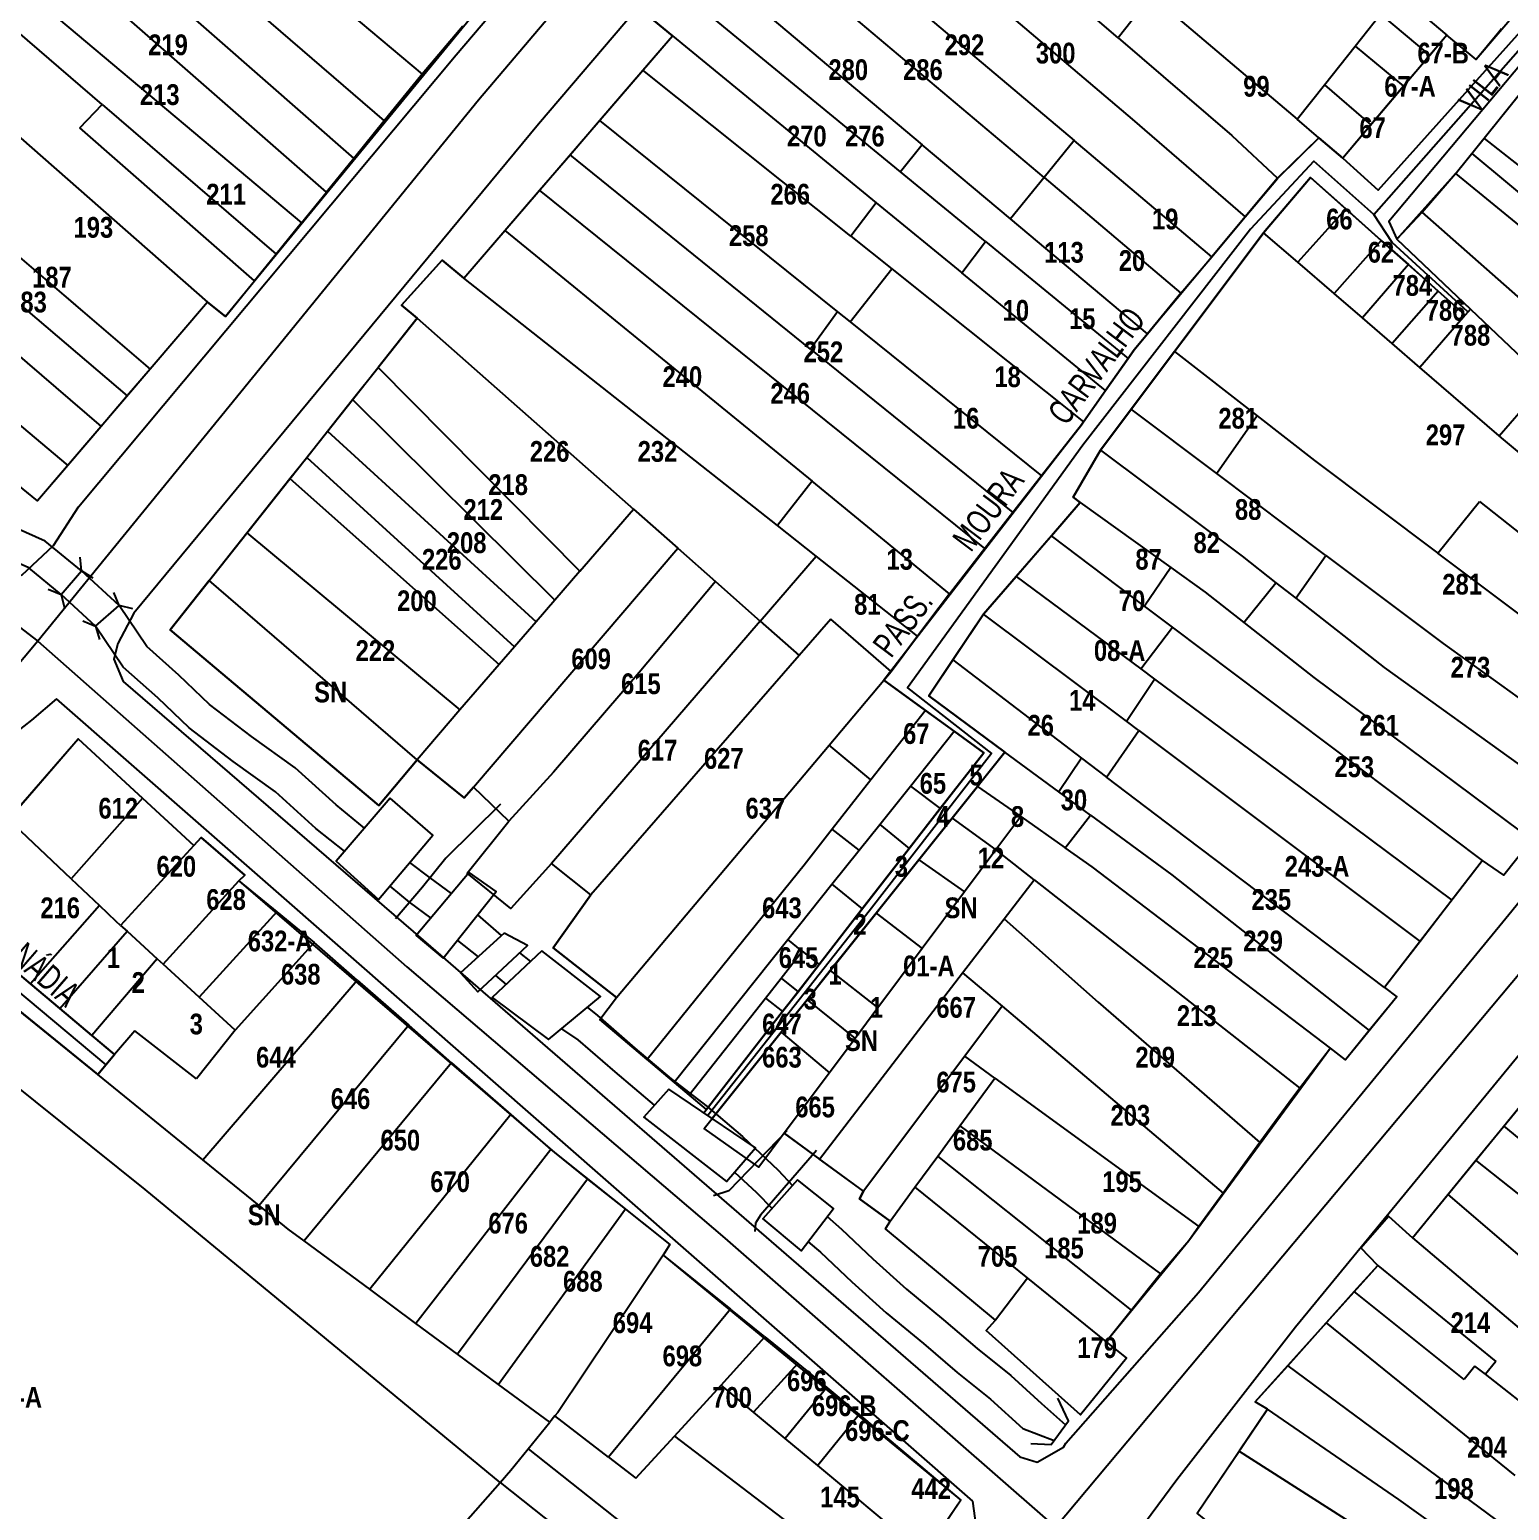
# Model space of a CAD drawing. Extents: x 199665 to 201826, y 4836581 to 4838476.
# Drawn here: x 200103.1 to 200281.5, y 4837287.6 to 4837466 of the extents above; entities that cross this region are included whole.
import ezdxf
from ezdxf.enums import TextEntityAlignment as Align

# ---------------------------------------------------------------- set-up
doc = ezdxf.new("R2010")
doc.units = 0
doc.header["$LTSCALE"] = 1.5
doc.header["$MEASUREMENT"] = 0
for name, color, linetype in [('CD-MALHA-LOTES', 40, 'CONTINUOUS'), ('HD-CANAIS', 7, 'CONTINUOUS'), ('RU-QUADRAS', 6, 'CONTINUOUS'), ('SV-EIXO-RUA-N-PAV', 6, 'CONTINUOUS'), ('SV-EIXO-RUA-PAV', 20, 'CONTINUOUS'), ('SV-ESTIVAS', 7, 'CONTINUOUS'), ('SV-PONTE-BUEIRO', 249, 'CONTINUOUS'), ('SV-RUA-NAO-PAV-S-GUIA-C-GUIA', 7, 'CONTINUOUS'), ('SV-RUA-PAVIM-S-GUIA-C-GUIA', 7, 'CONTINUOUS'), ('SV-TXT-RUA-N-PAV-S-GUIA-C-GUIA', 7, 'CONTINUOUS'), ('SV-TXT-RUA-PAV-S-GUIA-C-GUIA', 7, 'CONTINUOUS'), ('Th_NmrPort', 1, 'CONTINUOUS')]:
    doc.layers.add(name, color=color, linetype=linetype)
doc.styles.add('3588-14-2D_TXT$0$ARIAL', font='ARIAL.TTF')
doc.styles.add('ARIAL', font='ARIAL.TTF')
doc.styles.get("Standard").update_dxf_attribs({"font": 'swisscbo.ttf'})

# ---------------------------------------------------------------- blocks, each defined once
blk = doc.blocks.new('COD045', base_point=(201519.89, 4838593.29))
at = {"layer": 'SV-ESTIVAS'}
blk.add_lwpolyline([(201520.638538, 4838591.792924), (201519.89, 4838593.29), (201520.638538, 4838594.792924)], dxfattribs=at)

msp = doc.modelspace()

# ---------------------------------------------------------------- linework, layer by layer
at = {"layer": 'CD-MALHA-LOTES', "linetype": 'Continuous'}
for p, q in [((200105.05, 4837498.85), (200150.45, 4837460.65)), ((200100.99, 4837493.73), (200145.87, 4837455.02)), ((200234.36, 4837465.03), (200201.6, 4837493.14)), ((200097.66, 4837489.55), (200142.2, 4837450.5)), ((200138.91, 4837446.46), (200094.37, 4837485.4)), ((200195.38, 4837481.07), (200229.04, 4837452.65)), ((200093.55, 4837478.32), (200135.89, 4837442.75)), ((200209.57, 4837477.69), (200236.02, 4837455.25)), ((200225.44, 4837448.22), (200191.7, 4837476.61)), ((200261.53, 4837475.83), (200273.98, 4837465.37)), ((200111.86, 4837457.01), (200090.78, 4837475.13)), ((200186.02, 4837472.9), (200210.72, 4837452.15)), ((200238.35, 4837470.11), (200234.36, 4837465.03)), ((200238.35, 4837470.11), (200255.91, 4837455.24)), ((200208.12, 4837448.88), (200183.01, 4837469.49)), ((200155.35, 4837466.46), (200150.45, 4837460.65)), ((200178.38, 4837467.13), (200180.62, 4837465.3)), ((200262.9, 4837464.03), (200265.97, 4837467.89)), ((200265.97, 4837467.89), (200271.91, 4837462.93)), ((200177.05, 4837461.15), (200180.62, 4837465.3)), ((200180.62, 4837465.3), (200205.19, 4837445.16)), ((200234.36, 4837465.03), (200248.05, 4837453.28)), ((200273.98, 4837465.37), (200271.91, 4837462.93)), ((200277.51, 4837462.41), (200273.98, 4837465.37)), ((200280.23, 4837465.72), (200277.51, 4837462.41)), ((200280.57, 4837466.14), (200280.23, 4837465.72)), ((200259.2, 4837459.37), (200262.9, 4837464.03)), ((200262.9, 4837464.03), (200268.75, 4837459.2)), ((200271.91, 4837462.93), (200268.75, 4837459.2)), ((200171.82, 4837455.08), (200177.05, 4837461.15)), ((200202.13, 4837441.12), (200177.05, 4837461.15)), ((200093.6, 4837460.36), (200124.58, 4837433.2)), ((200150.28, 4837460.45), (200145.87, 4837455.02)), ((200150.45, 4837460.65), (200150.28, 4837460.45)), ((200255.91, 4837455.24), (200259.2, 4837459.37)), ((200259.2, 4837459.37), (200264.8, 4837454.54)), ((200268.75, 4837459.2), (200264.8, 4837454.54)), ((200278.45, 4837452.95), (200282.57, 4837458.07)), ((200109.18, 4837454.2), (200111.86, 4837457.01)), ((200111.86, 4837457.01), (200132.83, 4837438.98)), ((200130.22, 4837435.76), (200109.18, 4837454.2)), ((200145.87, 4837455.02), (200142.2, 4837450.5)), ((200168.27, 4837450.96), (200171.82, 4837455.08)), ((200171.82, 4837455.08), (200200.5, 4837432.03)), ((200236.02, 4837455.25), (200249.66, 4837443.46)), ((200258.55, 4837453), (200255.91, 4837455.24)), ((200264.8, 4837454.54), (200261.42, 4837450.55)), ((200210.72, 4837452.15), (200208.12, 4837448.88)), ((200221.36, 4837443.21), (200210.72, 4837452.15)), ((200229.04, 4837452.65), (200225.44, 4837448.22)), ((200245.63, 4837438.64), (200229.04, 4837452.65)), ((200248.05, 4837453.28), (200253.55, 4837448.12)), ((200258.55, 4837453), (200253.55, 4837448.12)), ((200261.42, 4837450.55), (200258.55, 4837453)), ((200276.97, 4837451.12), (200278.45, 4837452.95)), ((200291.44, 4837442.75), (200278.45, 4837452.95)), ((200086.59, 4837451.69), (200117.66, 4837425.1)), ((200142.2, 4837450.5), (200138.91, 4837446.46)), ((200164.59, 4837446.69), (200168.27, 4837450.96)), ((200197.24, 4837427.54), (200168.27, 4837450.96)), ((200275.13, 4837448.83), (200276.97, 4837451.12)), ((200276.97, 4837451.12), (200291.84, 4837438.67)), ((200218.36, 4837440.48), (200208.12, 4837448.88)), ((200270.97, 4837444.02), (200275.01, 4837448.69)), ((200275.01, 4837448.69), (200275.13, 4837448.83)), ((200275.01, 4837448.69), (200290, 4837436.4)), ((200083.85, 4837448.31), (200114.9, 4837421.88)), ((200160.42, 4837441.84), (200164.59, 4837446.69)), ((200218.28, 4837403.52), (200164.59, 4837446.69)), ((200225.44, 4837448.22), (200221.36, 4837443.21)), ((200225.44, 4837448.22), (200241.89, 4837434.28)), ((200253.55, 4837448.12), (200249.66, 4837443.46)), ((200252.06, 4837441.78), (200257.54, 4837448.22)), ((200257.54, 4837448.22), (200261.79, 4837444.43)), ((200135.89, 4837442.75), (200138.91, 4837446.46)), ((200205.19, 4837445.16), (200202.13, 4837441.12)), ((200205.19, 4837445.16), (200215.5, 4837436.71)), ((200080.93, 4837444.69), (200111.75, 4837418.2)), ((200237.86, 4837429.35), (200221.36, 4837443.21)), ((200249.66, 4837443.46), (200245.63, 4837438.64)), ((200261.79, 4837444.43), (200256.01, 4837437.99)), ((200261.79, 4837444.43), (200266.06, 4837440.62)), ((200270.97, 4837444.02), (200267.94, 4837440.76)), ((200285.68, 4837431.06), (200270.97, 4837444.02)), ((200135.89, 4837442.75), (200132.83, 4837438.98)), ((200155.46, 4837436.09), (200160.42, 4837441.84)), ((200160.42, 4837441.84), (200197.44, 4837411.6)), ((200251.88, 4837441.55), (200241.15, 4837427.26)), ((200251.88, 4837441.55), (200252.06, 4837441.78)), ((200256.01, 4837437.99), (200251.88, 4837441.55)), ((200076.78, 4837439.55), (200107.73, 4837413.5)), ((200202.13, 4837441.12), (200207.05, 4837437.2)), ((200215.5, 4837436.71), (200218.36, 4837440.48)), ((200218.36, 4837440.48), (200235.53, 4837426.39)), ((200266.06, 4837440.62), (200260.39, 4837434.21)), ((200266.06, 4837440.62), (200269.33, 4837437.71)), ((200267.94, 4837440.76), (200276.8, 4837432.36)), ((200132.83, 4837438.98), (200130.22, 4837435.76)), ((200152.86, 4837438.23), (200147.95, 4837432.83)), ((200155.46, 4837436.09), (200152.86, 4837438.23)), ((200241.89, 4837434.28), (200245.63, 4837438.64)), ((200260.39, 4837434.21), (200256.01, 4837437.99)), ((200193.28, 4837406.26), (200155.46, 4837436.09)), ((200202.02, 4837430.81), (200207.05, 4837437.2)), ((200207.05, 4837437.2), (200230.16, 4837418.75)), ((200232.81, 4837422.53), (200215.5, 4837436.71)), ((200269.33, 4837437.71), (200263.79, 4837431.28)), ((200269.33, 4837437.71), (200272.92, 4837434.51)), ((200104.08, 4837409.23), (200072.8, 4837434.64)), ((200126.73, 4837431.46), (200130.22, 4837435.76)), ((200241.89, 4837434.28), (200237.86, 4837429.35)), ((200263.79, 4837431.28), (200260.39, 4837434.21)), ((200272.92, 4837434.51), (200267.37, 4837428.19)), ((200272.92, 4837434.51), (200276.16, 4837431.62)), ((200124.58, 4837433.2), (200117.66, 4837425.1)), ((200124.58, 4837433.2), (200126.73, 4837431.46)), ((200147.95, 4837432.83), (200149.86, 4837431.27)), ((200149.86, 4837431.27), (200145.14, 4837425.33)), ((200149.86, 4837431.27), (200175.9, 4837408.26)), ((200200.5, 4837432.03), (200197.24, 4837427.54)), ((200200.5, 4837432.03), (200202.02, 4837430.81)), ((200202.02, 4837430.81), (200225.1, 4837412.26)), ((200267.37, 4837428.19), (200263.79, 4837431.28)), ((200276.16, 4837431.62), (200270.71, 4837425.31)), ((200276.8, 4837432.36), (200276.16, 4837431.62)), ((200276.8, 4837432.36), (200284.65, 4837424.9)), ((200236.26, 4837427.44), (200237.86, 4837429.35)), ((200197.24, 4837427.54), (200221.63, 4837407.83)), ((200235.53, 4837426.39), (200236.26, 4837427.44)), ((200235.92, 4837420.29), (200241.15, 4837427.26)), ((200241.15, 4837427.26), (200251.1, 4837419.5)), ((200270.71, 4837425.31), (200267.37, 4837428.19)), ((200142.06, 4837421.44), (200145.14, 4837425.33)), ((200145.14, 4837425.33), (200169.44, 4837400.77)), ((200235.53, 4837426.39), (200232.81, 4837422.53)), ((200280.26, 4837417.07), (200270.71, 4837425.31)), ((200117.66, 4837425.1), (200114.9, 4837421.88)), ((200280.26, 4837417.07), (200285.96, 4837423.66)), ((200114.9, 4837421.88), (200111.75, 4837418.2)), ((200230.16, 4837418.75), (200232.81, 4837422.53)), ((200139.03, 4837417.62), (200142.06, 4837421.44)), ((200142.06, 4837421.44), (200166.43, 4837397.28)), ((200235.92, 4837420.29), (200232.22, 4837415.36)), ((200246.24, 4837412.55), (200235.92, 4837420.29)), ((200111.75, 4837418.2), (200107.73, 4837413.5)), ((200229.93, 4837418.42), (200225.1, 4837412.26)), ((200230.16, 4837418.75), (200229.93, 4837418.42)), ((200251.1, 4837419.5), (200246.24, 4837412.55)), ((200251.1, 4837419.5), (200258.01, 4837414.12)), ((200136.53, 4837414.48), (200139.03, 4837417.62)), ((200139.03, 4837417.62), (200164.17, 4837394.66)), ((200280.56, 4837416.82), (200280.26, 4837417.07)), ((200303.77, 4837397.54), (200280.56, 4837416.82)), ((200232.22, 4837415.36), (200228.91, 4837409.67)), ((200232.22, 4837415.36), (200249.3, 4837402.56)), ((200107.73, 4837413.5), (200104.08, 4837409.23)), ((200134.51, 4837411.93), (200136.53, 4837414.48)), ((200136.53, 4837414.48), (200161.57, 4837391.65)), ((200258.01, 4837414.12), (200272.87, 4837402.94)), ((200129.32, 4837405.39), (200134.51, 4837411.93)), ((200134.51, 4837411.93), (200159.74, 4837389.53)), ((200197.44, 4837411.6), (200193.28, 4837406.26)), ((200214.02, 4837398.04), (200197.44, 4837411.6)), ((200225.1, 4837412.26), (200221.8, 4837408.05)), ((200259.39, 4837402.67), (200246.24, 4837412.55)), ((200228.91, 4837409.67), (200229.78, 4837409.05)), ((200169.44, 4837400.77), (200175.9, 4837408.26)), ((200175.9, 4837408.26), (200181.25, 4837403.53)), ((200221.63, 4837407.83), (200218.28, 4837403.52)), ((200221.8, 4837408.05), (200221.63, 4837407.83)), ((200226.29, 4837405.01), (200229.78, 4837409.05)), ((200229.78, 4837409.05), (200240.69, 4837401.22)), ((200272.87, 4837402.94), (200277.91, 4837409.17)), ((200277.91, 4837409.17), (200299.06, 4837392.37)), ((200197.95, 4837402.57), (200193.28, 4837406.26)), ((200124.77, 4837399.65), (200129.32, 4837405.39)), ((200129.32, 4837405.39), (200155, 4837384.04)), ((200226.29, 4837405.01), (200222.06, 4837400.12)), ((200237.51, 4837396.56), (200226.29, 4837405.01)), ((200156.65, 4837374.72), (200181.25, 4837403.53)), ((200181.25, 4837403.53), (200185.8, 4837399.51)), ((200191.2, 4837394.73), (200197.95, 4837402.57)), ((200210.17, 4837392.93), (200197.95, 4837402.57)), ((200218.28, 4837403.52), (200214.12, 4837398.17)), ((200249.3, 4837402.56), (200253.36, 4837399.38)), ((200255.75, 4837397.5), (200259.39, 4837402.67)), ((200259.39, 4837402.67), (200273.5, 4837392.07)), ((200294.79, 4837386.45), (200272.87, 4837402.94)), ((200169.44, 4837400.77), (200166.43, 4837397.28)), ((200240.69, 4837401.22), (200237.51, 4837396.56)), ((200240.69, 4837401.22), (200244.82, 4837398.25)), ((200124.77, 4837399.65), (200120.05, 4837393.7)), ((200149.84, 4837378.05), (200124.77, 4837399.65)), ((200185.8, 4837399.51), (200176.61, 4837388.56)), ((200185.8, 4837399.51), (200191.2, 4837394.73)), ((200218.12, 4837395.57), (200222.06, 4837400.12)), ((200222.06, 4837400.12), (200237.08, 4837388.99)), ((200249.48, 4837394.58), (200253.36, 4837399.38)), ((200253.36, 4837399.38), (200255.75, 4837397.5)), ((200166.43, 4837397.28), (200164.17, 4837394.66)), ((200214.02, 4837398.04), (200210.17, 4837392.93)), ((200214.12, 4837398.17), (200214.02, 4837398.04)), ((200244.82, 4837398.25), (200249.48, 4837394.58)), ((200255.75, 4837397.5), (200266.42, 4837389.14)), ((200199.72, 4837394.98), (200195.89, 4837390.59)), ((200206.96, 4837388.68), (200199.72, 4837394.98)), ((200218.12, 4837395.57), (200214.41, 4837390.07)), ((200235.33, 4837382.68), (200218.12, 4837395.57)), ((200240.9, 4837394.01), (200237.51, 4837396.56)), ((200120.05, 4837393.7), (200145.23, 4837372.53)), ((200164.17, 4837394.66), (200161.57, 4837391.65)), ((200191.2, 4837394.73), (200166.05, 4837365.54)), ((200191.2, 4837394.73), (200195.89, 4837390.59)), ((200237.08, 4837388.99), (200240.9, 4837394.01)), ((200278.25, 4837365.89), (200240.9, 4837394.01)), ((200249.48, 4837394.58), (200257.92, 4837387.94)), ((200161.57, 4837391.65), (200159.74, 4837389.53)), ((200210.17, 4837392.93), (200206.96, 4837388.68)), ((200273.5, 4837392.07), (200287.66, 4837381.86)), ((200195.89, 4837390.59), (200170.78, 4837361.78)), ((200211.5, 4837385.73), (200214.41, 4837390.07)), ((200214.41, 4837390.07), (200229.94, 4837378.25)), ((200159.74, 4837389.53), (200155, 4837384.04)), ((200176.61, 4837388.56), (200166.26, 4837376.54)), ((200206.1, 4837387.65), (200206.96, 4837388.68)), ((200237.08, 4837388.99), (200238.73, 4837387.77)), ((200257.92, 4837387.94), (200282.8, 4837369.42)), ((200266.42, 4837389.14), (200283.71, 4837376.71)), ((200199.5, 4837379.82), (200206.1, 4837387.65)), ((200206.1, 4837387.65), (200211.13, 4837383.99)), ((200235.33, 4837382.68), (200238.73, 4837387.77)), ((200238.73, 4837387.77), (200254.88, 4837375.8)), ((200220.69, 4837378.96), (200211.5, 4837385.73)), ((200155, 4837384.04), (200149.84, 4837378.05)), ((200211.13, 4837383.99), (200204.54, 4837375.61)), ((200214.57, 4837381.48), (200211.13, 4837383.99)), ((200236.83, 4837381.55), (200235.33, 4837382.68)), ((200209.29, 4837374.86), (200214.57, 4837381.48)), ((200214.57, 4837381.48), (200218.13, 4837378.88)), ((200232.95, 4837375.96), (200236.83, 4837381.55)), ((200236.83, 4837381.55), (200270.74, 4837356.15)), ((200100.58, 4837370.84), (200108.99, 4837380.58)), ((200108.99, 4837380.58), (200116.73, 4837373.43)), ((200173.87, 4837349.38), (200199.5, 4837379.82)), ((200204.54, 4837375.61), (200199.5, 4837379.82)), ((200218.13, 4837378.88), (200212.9, 4837372.15)), ((200220.69, 4837378.96), (200217.39, 4837374.83)), ((200227.21, 4837374.17), (200220.69, 4837378.96)), ((200145.23, 4837372.53), (200149.84, 4837378.05)), ((200149.84, 4837378.05), (200155.5, 4837373.47)), ((200229.94, 4837378.25), (200227.21, 4837374.17)), ((200229.94, 4837378.25), (200232.95, 4837375.96)), ((200166.26, 4837376.54), (200160.89, 4837370.63)), ((200204.54, 4837375.61), (200199.88, 4837369.67)), ((200242.57, 4837368.65), (200232.95, 4837375.96)), ((200254.88, 4837375.8), (200274.56, 4837361.11)), ((200155.5, 4837373.47), (200156.65, 4837374.72)), ((200160.89, 4837370.63), (200156.65, 4837374.72)), ((200205.61, 4837370.25), (200209.29, 4837374.86)), ((200209.29, 4837374.86), (200212.9, 4837372.15)), ((200214.33, 4837371), (200217.39, 4837374.83)), ((200217.39, 4837374.83), (200222.59, 4837371.19)), ((200231, 4837371.38), (200227.21, 4837374.17)), ((200116.73, 4837373.43), (200108.14, 4837363.69)), ((200116.73, 4837373.43), (200122.92, 4837367.71)), ((200212.9, 4837372.15), (200209.16, 4837367.33)), ((200108.14, 4837363.69), (200100.58, 4837370.84)), ((200155.86, 4837364.38), (200160.89, 4837370.63)), ((200203.14, 4837367.15), (200205.61, 4837370.25)), ((200205.61, 4837370.25), (200209.16, 4837367.33)), ((200210.32, 4837365.99), (200214.33, 4837371)), ((200214.33, 4837371), (200219.6, 4837367.18)), ((200222.59, 4837371.19), (200219.6, 4837367.18)), ((200222.59, 4837371.19), (200227.94, 4837367.44)), ((200227.94, 4837367.44), (200231, 4837371.38)), ((200231, 4837371.38), (200240.81, 4837364.16)), ((200123.8, 4837368.69), (200122.92, 4837367.71)), ((200129.08, 4837364.15), (200123.8, 4837368.69)), ((200199.88, 4837369.67), (200196.48, 4837365.35)), ((200203.14, 4837367.15), (200199.88, 4837369.67)), ((200266.46, 4837350.58), (200242.57, 4837368.65)), ((200284.12, 4837368.29), (200280.85, 4837364.12)), ((200122.92, 4837367.71), (200114.09, 4837358.08)), ((200199.84, 4837363.03), (200203.14, 4837367.15)), ((200209.16, 4837367.33), (200203.5, 4837360.06)), ((200219.6, 4837367.18), (200215.81, 4837362.12)), ((200220.06, 4837366.84), (200219.6, 4837367.18)), ((200224.22, 4837363.58), (200220.06, 4837366.84)), ((200231.21, 4837365.15), (200227.94, 4837367.44)), ((200166.05, 4837365.54), (200161.15, 4837360.11)), ((200170.78, 4837361.78), (200166.05, 4837365.54)), ((200196.48, 4837365.35), (200177.58, 4837341.92)), ((200205.18, 4837359.55), (200210.32, 4837365.99)), ((200210.32, 4837365.99), (200215.81, 4837362.12)), ((200245, 4837354.66), (200231.21, 4837365.15)), ((200278.25, 4837365.89), (200274.56, 4837361.11)), ((200280.85, 4837364.12), (200278.25, 4837365.89)), ((200108.14, 4837363.69), (200111.54, 4837360.48)), ((200119.23, 4837353.39), (200128.36, 4837363.44)), ((200128.36, 4837363.44), (200129.08, 4837364.15)), ((200128.36, 4837363.44), (200132.92, 4837359.71)), ((200161.15, 4837360.11), (200155.86, 4837364.38)), ((200194.53, 4837356.37), (200199.84, 4837363.03)), ((200199.84, 4837363.03), (200203.5, 4837360.06)), ((200220.61, 4837358.89), (200224.22, 4837363.58)), ((200224.22, 4837363.58), (200256.25, 4837338.46)), ((200240.81, 4837364.16), (200264.61, 4837345.4)), ((200170.78, 4837361.78), (200166.22, 4837355.37)), ((200215.81, 4837362.12), (200210.73, 4837355.31)), ((200274.56, 4837361.11), (200270.74, 4837356.15)), ((200103.24, 4837351.02), (200091.7, 4837360.71)), ((200111.54, 4837360.48), (200103.24, 4837351.02)), ((200113.56, 4837358.57), (200111.54, 4837360.48)), ((200132.92, 4837359.71), (200123.57, 4837349.42)), ((200132.92, 4837359.71), (200137.41, 4837356.04)), ((200203.5, 4837360.06), (200198.28, 4837353.35)), ((200199.64, 4837352.63), (200205.18, 4837359.55)), ((200205.18, 4837359.55), (200210.73, 4837355.31)), ((200111.36, 4837340.13), (200089.43, 4837357.88)), ((200114.09, 4837358.08), (200113.56, 4837358.57)), ((200114.09, 4837358.08), (200114.87, 4837357.37)), ((200215.58, 4837352.35), (200220.61, 4837358.89)), ((200220.61, 4837358.89), (200231.92, 4837348.83)), ((200106.76, 4837348.06), (200114.87, 4837357.37)), ((200114.87, 4837357.37), (200118.5, 4837354.05)), ((200137.41, 4837356.04), (200127.91, 4837345.45)), ((200142.62, 4837351.48), (200137.41, 4837356.04)), ((200180.82, 4837339.18), (200194.53, 4837356.37)), ((200196.27, 4837354.97), (200194.53, 4837356.37)), ((200270.74, 4837356.15), (200266.46, 4837350.58)), ((200118.5, 4837354.05), (200110.62, 4837344.82)), ((200118.5, 4837354.05), (200119.23, 4837353.39)), ((200166.22, 4837355.37), (200173.87, 4837349.38)), ((200193.71, 4837351.72), (200196.27, 4837354.97)), ((200196.27, 4837354.97), (200198.28, 4837353.35)), ((200210.73, 4837355.31), (200205.38, 4837348.16)), ((200259.92, 4837343.3), (200245, 4837354.66)), ((200123.57, 4837349.42), (200119.23, 4837353.39)), ((200198.28, 4837353.35), (200195.75, 4837350.09)), ((200196.84, 4837349.12), (200199.64, 4837352.63)), ((200198.34, 4837329.93), (200215.58, 4837352.35)), ((200199.64, 4837352.63), (200205.38, 4837348.16)), ((200215.58, 4837352.35), (200220.34, 4837348.33)), ((200106.76, 4837348.06), (200103.24, 4837351.02)), ((200124.02, 4837329.84), (200142.62, 4837351.48)), ((200142.62, 4837351.48), (200148.83, 4837346.05)), ((200191.83, 4837349.33), (200193.71, 4837351.72)), ((200193.71, 4837351.72), (200195.75, 4837350.09)), ((200266.46, 4837350.58), (200267.93, 4837349.47)), ((200127.91, 4837345.45), (200123.57, 4837349.42)), ((200171.86, 4837346.74), (200173.87, 4837349.38)), ((200182.63, 4837337.65), (200191.83, 4837349.33)), ((200191.83, 4837349.33), (200193.9, 4837347.71)), ((200193.71, 4837345.2), (200196.84, 4837349.12)), ((200195.75, 4837350.09), (200193.9, 4837347.71)), ((200196.84, 4837349.12), (200202.62, 4837344.46)), ((200231.92, 4837348.83), (200251.44, 4837331.91)), ((200267.93, 4837349.47), (200264.61, 4837345.4)), ((200110.62, 4837344.82), (200106.76, 4837348.06)), ((200177.58, 4837341.92), (200171.86, 4837346.74)), ((200193.9, 4837347.71), (200184.71, 4837335.9)), ((200205.38, 4837348.16), (200202.62, 4837344.46)), ((200220.34, 4837348.33), (200215.85, 4837342.33)), ((200220.34, 4837348.33), (200247, 4837325.81)), ((200115.8, 4837345.39), (200113.37, 4837342.51)), ((200123.26, 4837339.6), (200115.8, 4837345.39)), ((200127.91, 4837345.45), (200123.26, 4837339.6)), ((200148.83, 4837346.05), (200130.81, 4837324.31)), ((200148.83, 4837346.05), (200154, 4837341.53)), ((200184.44, 4837333.61), (200193.71, 4837345.2)), ((200193.71, 4837345.2), (200199.53, 4837340.33)), ((200264.61, 4837345.4), (200261.76, 4837341.9)), ((200110.62, 4837344.82), (200113.37, 4837342.51)), ((200202.62, 4837344.46), (200199.53, 4837340.33)), ((200259.92, 4837343.3), (200256.25, 4837338.46)), ((200261.76, 4837341.9), (200259.92, 4837343.3)), ((200113.37, 4837342.51), (200111.36, 4837340.13)), ((200154, 4837341.53), (200136.2, 4837320.07)), ((200154, 4837341.53), (200161.15, 4837335.28)), ((200177.58, 4837341.92), (200180.82, 4837339.18)), ((200215.85, 4837342.33), (200203.66, 4837326.04)), ((200219.49, 4837339.68), (200215.85, 4837342.33)), ((200124.02, 4837329.84), (200111.36, 4837340.13)), ((200199.53, 4837340.33), (200194.09, 4837333.04)), ((200215.27, 4837333.91), (200219.49, 4837339.68)), ((200219.49, 4837339.68), (200244.08, 4837321.78)), ((200117.05, 4837326.27), (200100.56, 4837339.48)), ((200180.82, 4837339.18), (200182.63, 4837337.65)), ((200256.25, 4837338.46), (200255.4, 4837337.34)), ((200184.71, 4837335.9), (200182.63, 4837337.65)), ((200255.4, 4837337.34), (200251.44, 4837331.91)), ((200280.82, 4837333.89), (200283.59, 4837337.28)), ((200161.15, 4837335.28), (200144.12, 4837314.23)), ((200161.15, 4837335.28), (200165.96, 4837331.08)), ((200191.02, 4837328.94), (200184.44, 4837333.61)), ((200194.09, 4837333.04), (200191.02, 4837328.94)), ((200194.09, 4837333.04), (200198.34, 4837329.93)), ((200212.61, 4837330.29), (200215.27, 4837333.91)), ((200215.27, 4837333.91), (200239.45, 4837316.11)), ((200277.45, 4837329.77), (200280.82, 4837333.89)), ((200280.82, 4837333.89), (200303.72, 4837314.97)), ((200165.96, 4837331.08), (200149.7, 4837310.12)), ((200165.96, 4837331.08), (200166.38, 4837330.71)), ((200166.38, 4837330.71), (200170.38, 4837327.52)), ((200251.44, 4837331.91), (200247.62, 4837326.66)), ((200130.81, 4837324.31), (200124.02, 4837329.84)), ((200203.66, 4837326.04), (200198.34, 4837329.93)), ((200209.85, 4837326.52), (200212.61, 4837330.29)), ((200235.95, 4837311.71), (200212.61, 4837330.29)), ((200274.07, 4837325.64), (200277.45, 4837329.77)), ((200300.82, 4837311.26), (200277.45, 4837329.77)), ((200170.38, 4837327.52), (200154.7, 4837306.43)), ((200170.38, 4837327.52), (200174.94, 4837323.89)), ((200159.83, 4837290.96), (200117.05, 4837326.27)), ((200203.66, 4837326.04), (200203.17, 4837325.14)), ((200206.85, 4837322.43), (200209.85, 4837326.52)), ((200209.85, 4837326.52), (200223.41, 4837315.55)), ((200247, 4837325.81), (200244.08, 4837321.78)), ((200247.62, 4837326.66), (200247, 4837325.81)), ((200269.81, 4837320.42), (200274.07, 4837325.64)), ((200274.07, 4837325.64), (200305.58, 4837298.72)), ((200134.31, 4837321.47), (200130.81, 4837324.31)), ((200174.94, 4837323.89), (200159.65, 4837302.76)), ((200174.94, 4837323.89), (200180.28, 4837319.62)), ((200203.17, 4837325.14), (200206.85, 4837322.43)), ((200206.29, 4837321.53), (200206.85, 4837322.43)), ((200244.08, 4837321.78), (200242.85, 4837320.08)), ((200263.58, 4837319.22), (200266.94, 4837323.03)), ((200266.94, 4837323.03), (200269.81, 4837320.42)), ((200136.2, 4837320.07), (200134.31, 4837321.47)), ((200144.12, 4837314.23), (200136.2, 4837320.07)), ((200219.56, 4837310.5), (200206.29, 4837321.53)), ((200242.85, 4837320.08), (200239.51, 4837316.19)), ((200269.81, 4837320.42), (200301.36, 4837293.75)), ((200179.5, 4837318.34), (200166.78, 4837299.37)), ((200180.28, 4837319.62), (200179.5, 4837318.34)), ((200179.5, 4837318.34), (200187.61, 4837311.82)), ((200265.63, 4837317.1), (200263.58, 4837319.22)), ((200262.81, 4837313.95), (200265.63, 4837317.1)), ((200265.63, 4837317.1), (200279.86, 4837305.54)), ((200223.41, 4837315.55), (200219.56, 4837310.5)), ((200223.41, 4837315.55), (200232.9, 4837307.88)), ((200239.45, 4837316.11), (200235.95, 4837311.71)), ((200239.51, 4837316.19), (200239.45, 4837316.11)), ((200149.7, 4837310.12), (200144.12, 4837314.23)), ((200262.81, 4837313.95), (200259.43, 4837310.2)), ((200276.06, 4837303.35), (200262.81, 4837313.95)), ((200187.61, 4837311.82), (200172.91, 4837293.99)), ((200191.75, 4837308.49), (200187.61, 4837311.82)), ((200235.95, 4837311.71), (200232.9, 4837307.88)), ((200154.7, 4837306.43), (200149.7, 4837310.12)), ((200218.45, 4837309.25), (200219.56, 4837310.5)), ((200254.78, 4837305.02), (200259.43, 4837310.2)), ((200259.43, 4837310.2), (200282.17, 4837291.8)), ((200186.47, 4837302.69), (200191.75, 4837308.49)), ((200191.75, 4837308.49), (200195.74, 4837305.28)), ((200229.81, 4837299.12), (200218.45, 4837309.25)), ((200232.9, 4837307.88), (200235.35, 4837305.93)), ((200159.65, 4837302.76), (200154.7, 4837306.43)), ((200235.35, 4837305.93), (200229.81, 4837299.12)), ((200195.74, 4837305.28), (200190.4, 4837299.42)), ((200195.74, 4837305.28), (200196.82, 4837304.42)), ((200196.82, 4837304.42), (200199.23, 4837302.39)), ((200250.86, 4837300.65), (200254.78, 4837305.02)), ((200254.78, 4837305.02), (200289.28, 4837279.51)), ((200277.35, 4837304.98), (200276.06, 4837303.35)), ((200278.61, 4837303.99), (200277.35, 4837304.98)), ((200279.86, 4837305.54), (200278.61, 4837303.99)), ((200297.46, 4837289.15), (200278.61, 4837303.99)), ((200165.83, 4837298.2), (200159.65, 4837302.76)), ((200180.86, 4837296.54), (200186.47, 4837302.69)), ((200190.4, 4837299.42), (200186.47, 4837302.69)), ((200199.23, 4837302.39), (200194.22, 4837296.24)), ((200199.23, 4837302.39), (200203.11, 4837299.13)), ((200252.35, 4837299.77), (200250.86, 4837300.65)), ((200166.44, 4837298.96), (200165.83, 4837298.2)), ((200166.78, 4837299.37), (200166.44, 4837298.96)), ((200172.91, 4837293.99), (200166.44, 4837298.96)), ((200194.22, 4837296.24), (200190.4, 4837299.42)), ((200203.11, 4837299.13), (200198.12, 4837293)), ((200203.11, 4837299.13), (200215.38, 4837288.8)), ((200252.35, 4837299.77), (200248.93, 4837294.73)), ((200268.16, 4837288.9), (200252.35, 4837299.77)), ((200163.23, 4837295.01), (200165.83, 4837298.2)), ((200161.12, 4837292.43), (200163.23, 4837295.01)), ((200163.23, 4837295.01), (200199.85, 4837266.03)), ((200176.22, 4837291.45), (200180.86, 4837296.54)), ((200180.86, 4837296.54), (200207.05, 4837276.58)), ((200198.12, 4837293), (200194.22, 4837296.24)), ((200172.91, 4837293.99), (200176.22, 4837291.45)), ((200243.86, 4837287.26), (200248.93, 4837294.73)), ((200248.93, 4837294.73), (200268.26, 4837282.41)), ((200159.83, 4837290.96), (200161.12, 4837292.43)), ((200210.96, 4837282.32), (200198.12, 4837293)), ((200151.11, 4837281.04), (200159.83, 4837290.96)), ((200159.83, 4837290.96), (200196.89, 4837261.68)), ((200215.38, 4837288.8), (200210.96, 4837282.32)), ((200286.29, 4837275.99), (200268.16, 4837288.9))]:
    msp.add_line(p, q, dxfattribs=at)
at = {"layer": 'HD-CANAIS'}
for points in [[(200143.48, 4837369.81), (200140.06, 4837372.62), (200135.12, 4837377.08), (200129.89, 4837380.84), (200124.81, 4837384.72), (200121.11, 4837388.25), (200117.26, 4837391.7), (200113.93, 4837396.63), (200109.36, 4837400.79), (200105.01, 4837404.37), (200100.33, 4837406.47), (200096.09, 4837410.01), (200091.8, 4837413.36), (200086.93, 4837417.17), (200083.1, 4837420.62), (200079.79, 4837423.49)], [(200141.08, 4837367.01), (200137.64, 4837369.75), (200132.76, 4837374.16), (200127.66, 4837377.83), (200122.37, 4837381.87), (200118.57, 4837385.5), (200114.42, 4837389.22), (200111.08, 4837394.16), (200106.91, 4837397.95), (200103.02, 4837401.16), (200098.32, 4837403.27), (200093.77, 4837407.07), (200089.24, 4837410.42), (200084.49, 4837414.32), (200080.59, 4837417.83), (200077.49, 4837420.71)], [(200153.97, 4837361.91), (200151.39, 4837363.81), (200148.95, 4837365.65)], [(200146.54, 4837362.79), (200148.86, 4837360.89), (200151.48, 4837358.95)], [(200160.02, 4837356.85), (200157.14, 4837359.36)], [(200154.71, 4837356.28), (200157.2, 4837354.3)], [(200162.19, 4837354.77), (200163.49, 4837353.72)], [(200159.29, 4837352.06), (200160.55, 4837350.96)], [(200170.35, 4837348.21), (200171.58, 4837347.21), (200176.09, 4837343.3), (200180.46, 4837339.6), (200184.79, 4837336.27), (200189.07, 4837332.63), (200193.35, 4837328.59), (200195.08, 4837326.73)], [(200167.23, 4837345.61), (200169.21, 4837344.3), (200173.66, 4837340.45), (200178.43, 4837336.4)], [(200188.08, 4837328.33), (200190.76, 4837325.88), (200192.63, 4837323.98)], [(200199.28, 4837323.01), (200201.01, 4837321.46), (200204.77, 4837317.88), (200208.82, 4837314.23), (200213.28, 4837310.56), (200217.34, 4837307.09), (200221.4, 4837303.84), (200225.09, 4837300.48), (200228.01, 4837297.9)], [(200196.97, 4837319.96), (200198.47, 4837318.71), (200202.22, 4837315.13), (200206.37, 4837311.39), (200210.87, 4837307.69), (200214.95, 4837304.2), (200218.97, 4837300.99), (200222.85, 4837297.46), (200226.62, 4837296)]]:
    msp.add_lwpolyline(points, dxfattribs=at)
at = {"layer": 'RU-QUADRAS', "color": 6, "linetype": 'Continuous'}
for points in [[(200317.1, 4837508.78), (200277.51, 4837462.41), (200273.98, 4837465.37), (200261.42, 4837450.55), (200258.55, 4837453), (200253.53, 4837448.1), (200236.26, 4837427.44), (200229.93, 4837418.42), (200206.1, 4837387.65), (200218.13, 4837378.88), (200184.71, 4837335.9), (200171.86, 4837346.74), (200173.87, 4837349.38), (200166.22, 4837355.37), (200170.78, 4837361.78), (200166.05, 4837365.54), (200161.15, 4837360.11), (200155.86, 4837364.38), (200160.89, 4837370.63), (200156.65, 4837374.72), (200155.5, 4837373.47), (200149.84, 4837378.05), (200145.23, 4837372.53), (200120.05, 4837393.7), (200149.86, 4837431.27), (200147.95, 4837432.83), (200152.86, 4837438.23), (200155.46, 4837436.09), (200180.62, 4837465.3), (200178.38, 4837467.13)], [(200284.12, 4837368.29), (200280.85, 4837364.12), (200278.25, 4837365.89), (200266.46, 4837350.58), (200267.93, 4837349.47), (200261.76, 4837341.9), (200259.92, 4837343.3), (200242.85, 4837320.08), (200232.9, 4837307.88), (200235.35, 4837305.93), (200229.81, 4837299.12), (200218.45, 4837309.25), (200219.56, 4837310.5), (200206.29, 4837321.53), (200206.85, 4837322.43), (200203.17, 4837325.14), (200203.66, 4837326.04), (200194.09, 4837333.04), (200191.02, 4837328.94), (200184.44, 4837333.61), (200220.69, 4837378.96), (200211.5, 4837385.73), (200218.12, 4837395.57), (200229.78, 4837409.05), (200228.91, 4837409.67), (200232.22, 4837415.36), (200252.06, 4837441.78), (200257.54, 4837448.22), (200276.16, 4837431.62), (200276.8, 4837432.36), (200267.94, 4837440.76), (200275.13, 4837448.83), (200300.36, 4837480.17)], [(200159.47, 4837471.35), (200126.73, 4837431.46), (200124.58, 4837433.2), (200104.08, 4837409.23), (200072.8, 4837434.64)], [(200285.9, 4837250.6), (200273.17, 4837260.52), (200269.39, 4837255.8), (200264.18, 4837260.08), (200267.84, 4837264.48), (200252.94, 4837275.52), (200255.03, 4837278.22), (200243.86, 4837287.26), (200252.35, 4837299.77), (200250.86, 4837300.65), (200265.63, 4837317.1), (200263.58, 4837319.22), (200266.94, 4837323.03), (200269.81, 4837320.42), (200289.6, 4837344.62)]]:
    msp.add_lwpolyline(points, dxfattribs=at)
msp.add_lwpolyline([(200089.43, 4837357.88), (200111.36, 4837340.13), (200113.37, 4837342.51), (200091.7, 4837360.71), (200108.99, 4837380.58), (200122.92, 4837367.71), (200123.8, 4837368.69), (200129.08, 4837364.15), (200128.36, 4837363.44), (200166.38, 4837330.71), (200180.28, 4837319.62), (200179.5, 4837318.34), (200215.38, 4837288.8), (200196.2, 4837260.67, -0.00879), (200131.14, 4837176.41), (200119.42, 4837160.43), (200140.71, 4837143.73)], format="xyb", dxfattribs=at)
at = {"layer": 'SV-EIXO-RUA-N-PAV'}
for points in [[(200104.11, 4837392.33), (200071.17, 4837353.02), (200049.9, 4837328.48), (200047.46, 4837326.39), (200045.32, 4837324.56), (200033.21, 4837309.51), (200012.61, 4837285.06), (200000, 4837269.83)], [(200082.34, 4837366.36), (200112.32, 4837341.26)]]:
    msp.add_lwpolyline(points, dxfattribs=at)
at = {"layer": 'SV-EIXO-RUA-PAV'}
for points in [[(200270.62, 4837593.93), (200250.48, 4837569.66), (200233.93, 4837549.66), (200231.02, 4837545.88), (200221.49, 4837534.37), (200199.97, 4837507.92), (200157.23, 4837457.54), (200127.16, 4837420.6), (200104.11, 4837392.33)], [(200226.78, 4837285.55), (200284.28, 4837354.18), (200287.55, 4837358.08), (200311.77, 4837387.74), (200360.36, 4837447.25), (200414.89, 4837513.93), (200422, 4837522.43), (200433.44, 4837536.15), (200470.37, 4837581.52), (200479.47, 4837593.93)], [(200265.16, 4837443.73), (200288.26, 4837469.97), (200307.97, 4837494.73), (200315.8, 4837503.82), (200333.74, 4837522.77), (200344.52, 4837534.58), (200354.19, 4837544.85), (200368.61, 4837560.67)], [(200000, 4837479.57), (200008.1, 4837471.56), (200009.94, 4837469.93), (200016.33, 4837464.49), (200033.48, 4837449.88), (200072.28, 4837416.74), (200104.11, 4837392.33), (200148.58, 4837353.09), (200186.94, 4837320.4), (200225.53, 4837286.64), (200226.78, 4837285.55), (200252.78, 4837263.06), (200278.86, 4837240.93), (200298.77, 4837224.05), (200315.07, 4837209.05), (200344.45, 4837183.34), (200348.87, 4837179.37), (200365.22, 4837165.44), (200394.69, 4837140.34), (200432.61, 4837108.08), (200460.12, 4837083.81), (200510.44, 4837039.41)], [(200276.51, 4837432.02), (200267.36, 4837440.36), (200265.16, 4837443.73), (200257.93, 4837450.18), (200250.31, 4837441.98), (200230.09, 4837415.96), (200208.93, 4837386.72), (200219.07, 4837378.8), (200204.32, 4837359.81), (200184.87, 4837335.17)]]:
    msp.add_lwpolyline(points, dxfattribs=at)
at = {"layer": 'SV-ESTIVAS'}
for points in [[(200106.91, 4837397.95), (200109.36, 4837400.79)], [(200111.08, 4837394.16), (200113.93, 4837396.63)], [(200159.9, 4837372.71), (200153.28, 4837366.18), (200150.48, 4837362.67), (200147.22, 4837358.88)]]:
    msp.add_lwpolyline(points, dxfattribs=at)
at = {"layer": 'SV-PONTE-BUEIRO'}
for points in [[(200146.58, 4837373.42), (200140.06, 4837365.83), (200145.18, 4837361.19), (200151.73, 4837368.95)], [(200156.11, 4837364.45), (200149.72, 4837356.86), (200152.99, 4837354.12), (200159.38, 4837362.16)], [(200160.34, 4837357.13), (200155.05, 4837352.36), (200157.16, 4837350.08), (200163.15, 4837355.65)], [(200164.86, 4837355), (200158.87, 4837349.38), (200165.68, 4837344.32), (200171.93, 4837349.53)], [(200180.18, 4837338.35), (200177.15, 4837334.98), (200187.12, 4837327.23), (200190.64, 4837331.26)], [(200195.69, 4837327.4), (200191.5, 4837322.73), (200196.12, 4837318.85), (200200.02, 4837323.98)]]:
    msp.add_lwpolyline(points, close=True, dxfattribs=at)
msp.add_lwpolyline([(200223.8, 4837295.66), (200226.27, 4837295.52), (200228.35, 4837298.36), (200227.08, 4837301.1)], dxfattribs=at)
at = {"layer": 'SV-RUA-NAO-PAV-S-GUIA-C-GUIA'}
for points in [[(200184.4, 4837335.49), (200193.9, 4837347.71), (200195.75, 4837350.09), (200198.28, 4837353.35), (200203.5, 4837360.06), (200209.16, 4837367.33), (200212.9, 4837372.15), (200218.13, 4837378.88), (200214.57, 4837381.48), (200211.13, 4837383.99), (200206.1, 4837387.65), (200206.96, 4837388.68), (200210.17, 4837392.93), (200214.02, 4837398.04), (200214.12, 4837398.17), (200218.28, 4837403.52), (200221.63, 4837407.83), (200221.8, 4837408.05), (200225.1, 4837412.26), (200229.93, 4837418.42), (200230.16, 4837418.75), (200232.81, 4837422.53), (200235.53, 4837426.39), (200236.26, 4837427.44), (200237.86, 4837429.35), (200241.89, 4837434.28), (200245.63, 4837438.64), (200249.66, 4837443.46), (200253.53, 4837448.1), (200253.58, 4837448.15), (200258.55, 4837453)], [(200257.54, 4837448.22), (200252.06, 4837441.78), (200251.88, 4837441.55), (200241.15, 4837427.26), (200235.92, 4837420.29), (200232.22, 4837415.36), (200228.91, 4837409.67), (200229.78, 4837409.05), (200226.29, 4837405.01), (200222.06, 4837400.12), (200218.12, 4837395.57), (200214.41, 4837390.07), (200211.5, 4837385.73), (200220.69, 4837378.96), (200217.39, 4837374.83), (200214.33, 4837371), (200210.32, 4837365.99), (200205.18, 4837359.55), (200199.64, 4837352.63), (200196.84, 4837349.12), (200193.71, 4837345.2), (200185.4, 4837334.81)], [(200106.38, 4837385.38), (200103.35, 4837382.83), (200100.59, 4837380.65), (200087.7, 4837364.07), (200103.24, 4837351.02), (200106.76, 4837348.06), (200110.62, 4837344.82), (200113.37, 4837342.51), (200111.36, 4837340.13), (200085.41, 4837361.13), (200083.24, 4837358.34), (200077.02, 4837351.57), (200077.79, 4837350.32), (200081.47, 4837347.91)], [(200194.39, 4837333.32), (200187.42, 4837326.1), (200185.58, 4837325.5)], [(200197.99, 4837330.94), (200191.21, 4837323.16), (200190.62, 4837322.21), (200190.56, 4837321.2)], [(200139.3, 4837187.65), (200143.68, 4837187.48), (200161.46, 4837210.83), (200183.83, 4837239.24), (200206.27, 4837271.15), (200216.21, 4837282.35), (200217.23, 4837285.75), (200216.84, 4837288.7)]]:
    msp.add_lwpolyline(points, dxfattribs=at)
at = {"layer": 'SV-RUA-PAVIM-S-GUIA-C-GUIA'}
for points in [[(200299.23, 4837593.93), (200320.32, 4837575.24), (200334.08, 4837563.44), (200352.68, 4837547.49), (200353.47, 4837546.83), (200354.95, 4837546.68), (200368.2, 4837561.78), (200369.6, 4837560.25), (200346.83, 4837534.37), (200327.43, 4837514.74), (200311.65, 4837498.09), (200288.57, 4837468.67), (200266.98, 4837442.89), (200267.94, 4837440.76), (200276.8, 4837432.36), (200276.16, 4837431.62), (200272.92, 4837434.51), (200269.33, 4837437.71), (200266.06, 4837440.62), (200261.79, 4837444.43), (200257.54, 4837448.22)], [(200258.55, 4837453), (200261.42, 4837450.55), (200265.7, 4837446.69), (200287.38, 4837470.9), (200305.31, 4837492.58), (200315.38, 4837504.42), (200326.05, 4837516.33), (200343.9, 4837536.05), (200351.31, 4837543.36), (200351.72, 4837545.39), (200330.98, 4837563.44), (200295.31, 4837593.93)], [(200016.43, 4837471.46), (200016.36, 4837469.4), (200019.98, 4837466.81), (200044.37, 4837446.01), (200062.16, 4837430.09), (200085.4, 4837410.82), (200094.78, 4837403.56), (200097.91, 4837401.12), (200100.87, 4837400.54), (200102.17, 4837400.27), (200106, 4837403.88), (200109.03, 4837408.54), (200154.56, 4837463.01), (200198.88, 4837515.02), (200216.9, 4837537.6)], [(200208.91, 4837506.75), (200164.48, 4837454.63), (200115.69, 4837395.7), (200113.77, 4837392.04), (200113.27, 4837390.18), (200114.42, 4837387.47), (200149.36, 4837357.35), (200222.5, 4837294.02), (200224.58, 4837293.41), (200227.77, 4837295.2), (200228.05, 4837295.69), (200244.03, 4837313.84), (200280.71, 4837358.51), (200323.55, 4837410.95), (200358.75, 4837453.73), (200373.21, 4837470.71)], [(200216.84, 4837288.7), (200106.38, 4837385.38)], [(200341.4, 4837189.76), (200325, 4837204.09), (200292.37, 4837233.07), (200240.16, 4837277.58), (200238.37, 4837279.53), (200236.97, 4837281.62), (200236.41, 4837283.46), (200236.82, 4837285.13), (200241.42, 4837291.29), (200255.73, 4837309.7), (200288.81, 4837350)]]:
    msp.add_lwpolyline(points, dxfattribs=at)

# ---------------------------------------------------------------- block references
at = {"layer": 'SV-ESTIVAS'}
for p, rotation in [((200109.36, 4837400.79, 4), 32), ((200106.91, 4837397.95, 4.62), 221), ((200113.93, 4837396.63, 4), 49), ((200111.08, 4837394.16, 2.89), 222)]:
    msp.add_blockref('COD045', p, dxfattribs=dict(at, rotation=rotation))

# ---------------------------------------------------------------- texts
at = {"layer": 'SV-TXT-RUA-N-PAV-S-GUIA-C-GUIA', "style": 'ARIAL', "width": 0.7}
for s, rotation, p in [('PASS.         MOURA          CARVALHO', 53, (200206.97, 4837390.18)), ('VL.  NÁDIA', 319, (200096.18, 4837357.94))]:
    msp.add_text(s, height=3, rotation=rotation, dxfattribs=at).set_placement(p)
at = {"layer": 'SV-TXT-RUA-PAV-S-GUIA-C-GUIA', "style": '3588-14-2D_TXT$0$ARIAL', "width": 0.7}
msp.add_text('VILA', height=3, rotation=52, dxfattribs=at).set_placement((200277.57, 4837455.64))
at = {"layer": 'Th_NmrPort', "color": 1}
for s, p in [('219', (200117.42, 4837464.2)), ('292', (200213.42, 4837464.2)), ('300', (200224.42, 4837463.2)), ('67-B', (200270.42, 4837463.2)), ('280', (200199.42, 4837461.2)), ('286', (200208.42, 4837461.2)), ('213', (200116.42, 4837458.2)), ('99', (200249.42, 4837459.2)), ('67-A', (200266.42, 4837459.2)), ('270', (200194.42, 4837453.2)), ('276', (200201.42, 4837453.2)), ('67', (200263.42, 4837454.2)), ('211', (200124.42, 4837446.2)), ('266', (200192.42, 4837446.2)), ('193', (200108.42, 4837442.2)), ('19', (200238.42, 4837443.2)), ('66', (200259.42, 4837443.2)), ('258', (200187.42, 4837441.2)), ('113', (200225.42, 4837439.2)), ('62', (200264.42, 4837439.2)), ('20', (200234.42, 4837438.2)), ('187', (200103.42, 4837436.2)), ('784', (200267.42, 4837435.2)), ('183', (200100.42, 4837433.2)), ('10', (200220.42, 4837432.2)), ('15', (200228.42, 4837431.2)), ('786', (200271.42, 4837432.2)), ('788', (200274.42, 4837429.2)), ('252', (200196.42, 4837427.2)), ('240', (200179.42, 4837424.2)), ('18', (200219.42, 4837424.2)), ('246', (200192.42, 4837422.2)), ('16', (200214.42, 4837419.2)), ('281', (200246.42, 4837419.2)), ('297', (200271.42, 4837417.2)), ('226', (200163.42, 4837415.2)), ('232', (200176.42, 4837415.2)), ('218', (200158.42, 4837411.2)), ('212', (200155.42, 4837408.2)), ('88', (200248.42, 4837408.2)), ('208', (200153.42, 4837404.2)), ('82', (200243.42, 4837404.2)), ('226', (200150.42, 4837402.2)), ('13', (200206.42, 4837402.2)), ('87', (200236.42, 4837402.2)), ('281', (200273.42, 4837399.2)), ('200', (200147.42, 4837397.2)), ('70', (200234.42, 4837397.2)), ('81', (200202.51, 4837396.77)), ('222', (200142.42, 4837391.2)), ('609', (200168.42, 4837390.2)), ('08-A', (200231.42, 4837391.2)), ('273', (200274.42, 4837389.2)), ('615', (200174.42, 4837387.2)), ('SN', (200137.42, 4837386.2)), ('14', (200228.42, 4837385.2)), ('67', (200208.42, 4837381.2)), ('26', (200223.42, 4837382.2)), ('261', (200263.42, 4837382.2)), ('617', (200176.42, 4837379.2)), ('627', (200184.42, 4837378.2)), ('5', (200216.42, 4837376.2)), ('253', (200260.42, 4837377.2)), ('65', (200210.42, 4837375.2)), ('30', (200227.42, 4837373.2)), ('612', (200111.42, 4837372.2)), ('637', (200189.42, 4837372.2)), ('4', (200212.42, 4837371.2)), ('8', (200221.42, 4837371.2)), ('620', (200118.42, 4837365.2)), ('3', (200207.42, 4837365.2)), ('12', (200217.42, 4837366.2)), ('243-A', (200254.42, 4837365.2)), ('216', (200104.42, 4837360.2)), ('628', (200124.42, 4837361.2)), ('643', (200191.42, 4837360.2)), ('SN', (200213.42, 4837360.2)), ('235', (200250.42, 4837361.2)), ('2', (200202.42, 4837358.2)), ('632-A', (200129.42, 4837356.2)), ('229', (200249.42, 4837356.2)), ('1', (200112.42, 4837354.2)), ('645', (200193.42, 4837354.2)), ('01-A', (200208.42, 4837353.2)), ('225', (200243.42, 4837354.2)), ('2', (200115.42, 4837351.2)), ('638', (200133.42, 4837352.2)), ('1', (200199.42, 4837352.2)), ('3', (200196.42, 4837349.2)), ('1', (200204.42, 4837348.2)), ('667', (200212.42, 4837348.2)), ('3', (200122.42, 4837346.2)), ('647', (200191.42, 4837346.2)), ('213', (200241.42, 4837347.2)), ('SN', (200201.42, 4837344.2)), ('644', (200130.42, 4837342.2)), ('663', (200191.42, 4837342.2)), ('209', (200236.42, 4837342.2)), ('675', (200212.42, 4837339.2)), ('646', (200139.42, 4837337.2)), ('665', (200195.42, 4837336.2)), ('203', (200233.42, 4837335.2)), ('650', (200145.42, 4837332.2)), ('685', (200214.42, 4837332.2)), ('670', (200151.42, 4837327.2)), ('195', (200232.42, 4837327.2)), ('SN', (200129.42, 4837323.2)), ('676', (200158.42, 4837322.2)), ('189', (200229.42, 4837322.2)), ('185', (200225.42, 4837319.2)), ('682', (200163.42, 4837318.2)), ('705', (200217.42, 4837318.2)), ('688', (200167.42, 4837315.2)), ('694', (200173.42, 4837310.2)), ('214', (200274.42, 4837310.2)), ('698', (200179.42, 4837306.2)), ('179', (200229.42, 4837307.2)), ('696', (200194.42, 4837303.2)), ('13-A', (200098.42, 4837301.2)), ('700', (200185.42, 4837301.2)), ('696-B', (200197.42, 4837300.2)), ('696-C', (200201.42, 4837297.2)), ('204', (200276.42, 4837295.2)), ('442', (200209.42, 4837290.2)), ('198', (200272.42, 4837290.2)), ('145', (200198.42, 4837289.2))]:
    msp.add_text(s, height=2.5, dxfattribs=at).set_placement(p, align=Align.MIDDLE_LEFT)

doc.saveas('drawing.dxf')
